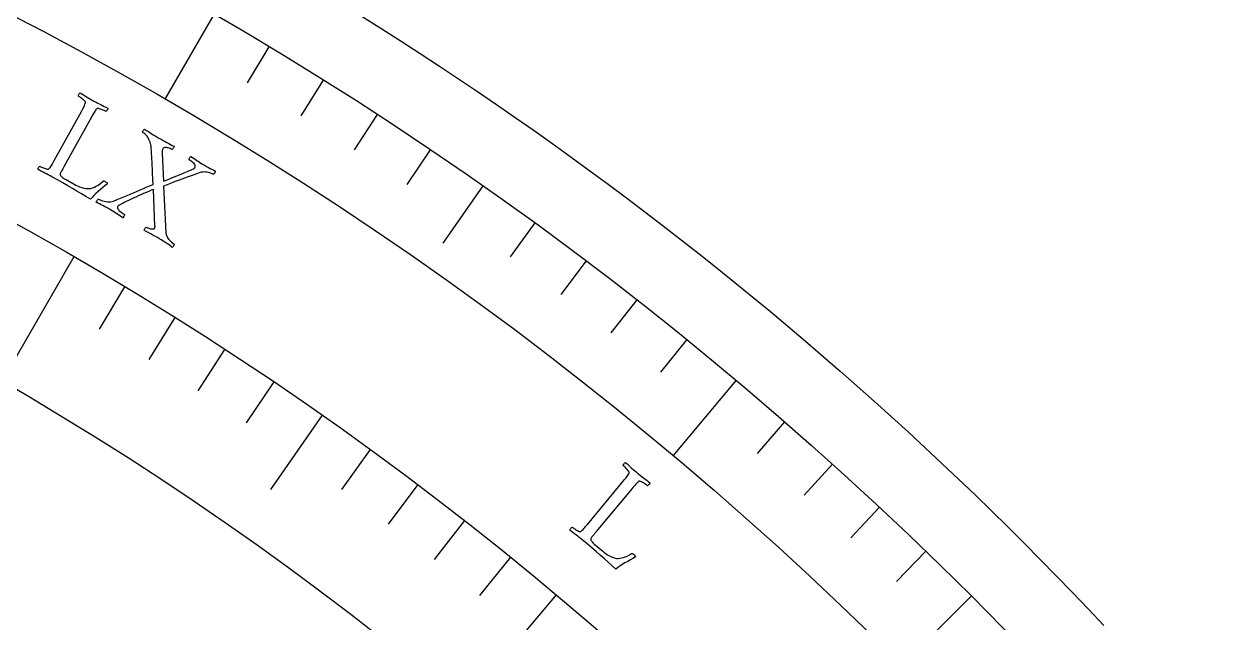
# Model space of a CAD drawing. Header units: millimetres. Extents: x -76 to 76, y -76 to 98.
# Drawn here: x 33.38 to 57.95, y 52.12 to 64.3 of the extents above; entities that cross this region are included whole.
import ezdxf

# ---------------------------------------------------------------- set-up
doc = ezdxf.new("R2010")
doc.units = ezdxf.units.MM
for name, color, linetype in [('CUT_OUTER', 1, 'Continuous'), ('ENGRAVE', 7, 'Continuous'), ('ENGRAVE_FINE', 8, 'Continuous'), ('TEXT', 5, 'Continuous')]:
    doc.layers.add(name, color=color, linetype=linetype)

msp = doc.modelspace()

# ---------------------------------------------------------------- linework, layer by layer
at = {"layer": 'CUT_OUTER'}
msp.add_lwpolyline([(40.2651, 64.4571), (40.6598, 64.2089), (41.053, 63.9582), (41.4447, 63.7051), (41.8348, 63.4496), (42.2233, 63.1917), (42.6103, 62.9314), (42.9956, 62.6688), (43.3793, 62.4038), (43.7614, 62.1364), (44.1419, 61.8668), (44.5206, 61.5947), (44.8977, 61.3204), (45.2731, 61.0438), (45.6469, 60.7648), (46.0188, 60.4836), (46.3891, 60.2001), (46.7576, 59.9143), (47.1243, 59.6263), (47.4893, 59.336), (47.8525, 59.0435), (48.2139, 58.7488), (48.5735, 58.4519), (48.9312, 58.1527), (49.2871, 57.8514), (49.6411, 57.5479), (49.9933, 57.2422), (50.3436, 56.9344), (50.692, 56.6244), (51.0385, 56.3123), (51.383, 55.9981), (51.7257, 55.6817), (52.0664, 55.3633), (52.4051, 55.0428), (52.7418, 54.7202), (53.0766, 54.3955), (53.4094, 54.0688), (53.7401, 53.7401), (54.0688, 53.4094), (54.3955, 53.0766), (54.7202, 52.7418), (55.0428, 52.4051), (55.3633, 52.0664)], dxfattribs=at)
at = {"layer": 'ENGRAVE'}
for points in [[(37.24, 64.5016), (36.2425, 62.7739)], [(42.72, 61.0104), (41.9026, 59.8432)], [(34.39, 59.5652), (30.21, 52.3253)], [(47.8748, 57.055), (46.5925, 55.5267)], [(39.4506, 56.3413), (38.3957, 54.8347)], [(44.2109, 52.6885), (42.5988, 50.7673)], [(52.6653, 52.6653), (51.6577, 51.6577)]]:
    msp.add_lwpolyline(points, dxfattribs=at)
for radius in [74.48, 74.48, 72.485, 68.78, 68.78, 65.854, 60.42, 60.42, 57.228]:
    msp.add_circle((0, 0), radius, dxfattribs=at)
at = {"layer": 'ENGRAVE_FINE'}
for points in [[(38.36, 63.8418), (37.9197, 63.1089)], [(39.4684, 63.1626), (39.0153, 62.4375)], [(40.5647, 62.4642), (40.099, 61.7471)], [(41.6487, 61.7467), (41.1706, 61.0379)], [(43.7782, 60.2556), (43.2757, 59.5639)], [(44.8232, 59.4824), (44.3086, 58.7995)], [(35.4243, 58.956), (34.9076, 58.0961)], [(45.8545, 58.691), (45.3281, 58.0173)], [(36.4478, 58.3287), (35.9162, 57.478)], [(46.8718, 57.8818), (46.3337, 57.2174)], [(37.4603, 57.6838), (36.9139, 56.8424)], [(38.4613, 57.0212), (37.9003, 56.1895)], [(48.8633, 56.2108), (48.3023, 55.5655)], [(40.4279, 55.6442), (39.8382, 54.8326)], [(49.8368, 55.3494), (49.2647, 54.714)], [(41.3928, 54.9302), (40.7891, 54.129)], [(50.7952, 54.4712), (50.2121, 53.8459)], [(42.3452, 54.1994), (41.7276, 53.4088)], [(51.7382, 53.5764), (51.1442, 52.9614)], [(43.2847, 53.4521), (42.6533, 52.6725)]]:
    msp.add_lwpolyline(points, dxfattribs=at)
at = {"layer": 'TEXT'}
for points in [[(34.1945, 61.4114), (34.193, 61.4087), (34.1911, 61.4054), (34.189, 61.4015), (34.1865, 61.397), (34.18, 61.3854), (34.1726, 61.3721), (34.1643, 61.3572), (34.1551, 61.3406), (34.1457, 61.3235), (34.1371, 61.307), (34.1292, 61.2911), (34.1221, 61.2757), (34.1164, 61.262), (34.1129, 61.2509), (34.1118, 61.2426), (34.1129, 61.2368), (34.1213, 61.2222), (34.1319, 61.2085), (34.1448, 61.1958), (34.1599, 61.1839), (34.1788, 61.1713), (34.2028, 61.1564), (34.232, 61.1392), (34.2663, 61.1196), (34.3972, 61.0461), (34.4318, 61.0278), (34.4692, 61.0106), (34.5093, 60.9943), (34.5521, 60.979), (34.5949, 60.9665), (34.635, 60.9584), (34.6724, 60.9549), (34.707, 60.9558), (34.7377, 60.9608), (34.7693, 60.9693), (34.8019, 60.9811), (34.8355, 60.9963), (34.8704, 61.0159), (34.9071, 61.0408), (34.9454, 61.0711), (34.9854, 61.1067), (34.9929, 61.1107), (35.0023, 61.1113), (35.0136, 61.1083), (35.0269, 61.1019), (35.0461, 61.0897), (35.0606, 61.0778), (35.0705, 61.0662), (35.0758, 61.0548), (35.031, 61.0162), (34.9847, 60.9766), (34.9367, 60.9358), (34.8872, 60.894), (34.8398, 60.8525), (34.798, 60.813), (34.7618, 60.7753), (34.7313, 60.7396), (34.6381, 60.7932), (34.5455, 60.8471), (34.4534, 60.9012), (34.3619, 60.9557), (34.2674, 61.0116), (34.1666, 61.07), (34.0594, 61.1311), (33.9458, 61.1946), (33.9062, 61.2163), (33.8684, 61.2363), (33.8325, 61.2547), (33.7983, 61.2715), (33.765, 61.2878), (33.7312, 61.3049), (33.6971, 61.3228), (33.6626, 61.3415), (33.6617, 61.3494), (33.663, 61.3585), (33.6667, 61.3686), (33.6728, 61.3797), (33.6798, 61.3903), (33.6867, 61.3987), (33.6933, 61.4049), (33.6996, 61.4089), (33.7084, 61.4043), (33.7204, 61.3986), (33.7357, 61.3917), (33.7542, 61.3836), (33.7743, 61.3753), (33.7944, 61.3681), (33.8144, 61.3619), (33.8344, 61.3566), (33.8525, 61.3532), (33.8666, 61.3522), (33.877, 61.3537), (33.8834, 61.3578), (33.8962, 61.371), (33.9091, 61.3868), (33.9222, 61.4052), (33.9353, 61.4264), (33.9487, 61.4494), (33.9624, 61.4734), (33.9765, 61.4983), (33.991, 61.5243), (34.5447, 62.5265), (34.559, 62.5526), (34.5727, 62.578), (34.5859, 62.6028), (34.5985, 62.6269), (34.6097, 62.6498), (34.6186, 62.6711), (34.6251, 62.6907), (34.6294, 62.7087), (34.6298, 62.7173), (34.6257, 62.7272), (34.6169, 62.7385), (34.6034, 62.7512), (34.5874, 62.7645), (34.5706, 62.7776), (34.553, 62.7905), (34.5348, 62.8031), (34.5176, 62.8146), (34.5033, 62.824), (34.4917, 62.8312), (34.483, 62.8363), (34.4828, 62.8438), (34.4844, 62.8527), (34.4878, 62.863), (34.4929, 62.8747), (34.4991, 62.8858), (34.5056, 62.8943), (34.5126, 62.9003), (34.52, 62.9037), (34.5558, 62.8823), (34.5913, 62.861), (34.6264, 62.8396), (34.6611, 62.8182), (34.6956, 62.7971), (34.7299, 62.7766), (34.7643, 62.7568), (34.7985, 62.7375), (34.8338, 62.7182), (34.8689, 62.6995), (34.9038, 62.6816), (34.9385, 62.6643), (34.9734, 62.6471), (35.009, 62.6293), (35.0452, 62.6109), (35.0821, 62.5919), (35.0831, 62.5839), (35.0818, 62.5748), (35.078, 62.5647), (35.0719, 62.5536), (35.0647, 62.5431), (35.0577, 62.5348), (35.051, 62.5287), (35.0445, 62.5248), (35.0356, 62.5296), (35.0233, 62.5355), (35.0078, 62.5428), (34.9889, 62.5513), (34.9686, 62.56), (34.9486, 62.5679), (34.929, 62.575), (34.9098, 62.5813), (34.8923, 62.5858), (34.878, 62.5873), (34.8668, 62.5858), (34.8588, 62.5815), (34.8483, 62.5704), (34.8376, 62.5571), (34.8267, 62.5416), (34.8155, 62.5239), (34.804, 62.5045), (34.7922, 62.4842), (34.78, 62.4629), (34.7675, 62.4406), (34.7655, 62.437), (34.7635, 62.4334), (34.7615, 62.4298), (34.7595, 62.4262), (34.7575, 62.4226), (34.7555, 62.419), (34.7535, 62.4154), (34.7515, 62.4118)], [(36.1249, 61.9832), (36.1675, 61.9586), (36.2086, 61.9355), (36.2482, 61.9139), (36.2862, 61.8937), (36.3232, 61.8743), (36.3598, 61.8549), (36.396, 61.8355), (36.4318, 61.8161), (36.4304, 61.8089), (36.4271, 61.7997), (36.4217, 61.7886), (36.4143, 61.7754), (36.4064, 61.7633), (36.3994, 61.7555), (36.3932, 61.752), (36.388, 61.7527), (36.3783, 61.7579), (36.366, 61.7636), (36.3513, 61.7698), (36.334, 61.7765), (36.3153, 61.7827), (36.2966, 61.7873), (36.2778, 61.7904), (36.2589, 61.7919), (36.2412, 61.7907), (36.2259, 61.7854), (36.2132, 61.7761), (36.2029, 61.7627), (36.1965, 61.7476), (36.1924, 61.7283), (36.1908, 61.7048), (36.1915, 61.6771), (36.219, 61.1062), (36.3115, 61.1441), (36.4017, 61.1805), (36.4895, 61.2155), (36.575, 61.249), (36.6541, 61.2804), (36.7225, 61.3088), (36.7804, 61.3343), (36.8278, 61.3569), (36.8345, 61.3609), (36.8405, 61.3653), (36.8457, 61.3702), (36.8503, 61.3755), (36.854, 61.3804), (36.8568, 61.3843), (36.8588, 61.3871), (36.8599, 61.3889), (36.8633, 61.3985), (36.8634, 61.4108), (36.8602, 61.4259), (36.8538, 61.4438), (36.8407, 61.4642), (36.8173, 61.4873), (36.7836, 61.5129), (36.7396, 61.5409), (36.738, 61.5456), (36.739, 61.5529), (36.7426, 61.5628), (36.7488, 61.5754), (36.7561, 61.5882), (36.763, 61.5985), (36.7695, 61.6065), (36.7756, 61.6122), (36.808, 61.5897), (36.8386, 61.5685), (36.8673, 61.5486), (36.8942, 61.53), (36.9209, 61.5119), (36.9492, 61.4934), (36.9791, 61.4745), (37.0106, 61.4553), (37.0545, 61.4292), (37.0951, 61.4059), (37.1324, 61.3853), (37.1665, 61.3675), (37.1976, 61.3517), (37.2258, 61.3372), (37.2511, 61.324), (37.2736, 61.3122), (37.2723, 61.3053), (37.2696, 61.2969), (37.2653, 61.2871), (37.2596, 61.2757), (37.2527, 61.2649), (37.245, 61.2565), (37.2366, 61.2505), (37.2274, 61.247), (37.2207, 61.2506), (37.2101, 61.2555), (37.1957, 61.2618), (37.1773, 61.2694), (37.1561, 61.2771), (37.1329, 61.2836), (37.1077, 61.2888), (37.0805, 61.2928), (37.0522, 61.2946), (37.0233, 61.2933), (36.9941, 61.2888), (36.9643, 61.2812), (36.8908, 61.2558), (36.8222, 61.2321), (36.7587, 61.2103), (36.7001, 61.1902), (36.6442, 61.1707), (36.5885, 61.1506), (36.5332, 61.1299), (36.4782, 61.1086), (36.4209, 61.0858), (36.3586, 61.0608), (36.2914, 61.0335), (36.2194, 61.0038), (36.2658, 60.0543), (36.2705, 60.0202), (36.2817, 59.9869), (36.2994, 59.9545), (36.3236, 59.923), (36.3511, 59.8937), (36.3788, 59.8679), (36.4065, 59.8456), (36.4344, 59.8268), (36.4339, 59.8193), (36.4312, 59.8103), (36.4261, 59.7999), (36.4188, 59.7881), (36.4111, 59.7769), (36.4049, 59.7684), (36.4001, 59.7627), (36.3968, 59.7597), (36.3655, 59.7818), (36.3366, 59.8024), (36.3098, 59.8213), (36.2853, 59.8387), (36.2604, 59.8559), (36.2327, 59.8742), (36.202, 59.8936), (36.1685, 59.9142), (36.122, 59.9419), (36.0783, 59.9673), (36.0374, 59.9904), (35.9993, 60.0112), (35.961, 60.0316), (35.9196, 60.0537), (35.8749, 60.0775), (35.8271, 60.1029), (35.8265, 60.1113), (35.8285, 60.1213), (35.8331, 60.1329), (35.8403, 60.1463), (35.8482, 60.1583), (35.8552, 60.1661), (35.8613, 60.1697), (35.8665, 60.169), (35.8749, 60.1646), (35.886, 60.1597), (35.8998, 60.1545), (35.9164, 60.1488), (35.9344, 60.1435), (35.9526, 60.1396), (35.971, 60.1369), (35.9895, 60.1355), (36.0066, 60.1361), (36.0207, 60.1396), (36.0316, 60.146), (36.0395, 60.1552), (36.0408, 60.1579), (36.042, 60.1613), (36.043, 60.1654), (36.0438, 60.1702), (36.0443, 60.1752), (36.0444, 60.1799), (36.044, 60.1841), (36.0433, 60.1881), (36.0147, 60.94), (35.9672, 60.9204), (35.9177, 60.8996), (35.8659, 60.8774), (35.812, 60.8538), (35.7575, 60.8297), (35.7036, 60.8057), (35.6505, 60.7818), (35.5982, 60.7581), (35.5479, 60.7351), (35.5011, 60.7131), (35.4579, 60.6923), (35.418, 60.6726), (35.383, 60.6549), (35.3539, 60.6401), (35.3309, 60.6281), (35.3139, 60.6189), (35.311, 60.617), (35.3075, 60.6147), (35.3033, 60.612), (35.2985, 60.6088), (35.2936, 60.6051), (35.2891, 60.6008), (35.285, 60.5958), (35.2814, 60.5902), (35.2778, 60.5783), (35.2795, 60.5639), (35.2864, 60.547), (35.2987, 60.5277), (35.3177, 60.5062), (35.3451, 60.4827), (35.3808, 60.4573), (35.4249, 60.43), (35.4247, 60.4224), (35.4225, 60.4131), (35.4184, 60.4022), (35.4123, 60.3897), (35.4057, 60.3778), (35.3999, 60.3691), (35.3949, 60.3635), (35.3907, 60.3609), (35.3602, 60.3819), (35.3292, 60.4029), (35.2979, 60.4239), (35.2662, 60.4449), (35.2343, 60.4656), (35.2024, 60.4857), (35.1705, 60.5051), (35.1387, 60.5239), (35.0953, 60.5487), (35.055, 60.5712), (35.0176, 60.5913), (34.9832, 60.6091), (34.95, 60.6258), (34.9161, 60.6427), (34.8815, 60.6597), (34.8462, 60.6769), (34.8482, 60.6848), (34.8522, 60.6937), (34.8582, 60.7036), (34.8662, 60.7145), (34.8743, 60.7248), (34.8809, 60.7326), (34.8858, 60.738), (34.8892, 60.7409), (34.8967, 60.7373), (34.9096, 60.7319), (34.928, 60.7248), (34.9519, 60.7159), (34.9795, 60.7067), (35.009, 60.6988), (35.0405, 60.6922), (35.0738, 60.6868), (35.1072, 60.6841), (35.1388, 60.6853), (35.1686, 60.6906), (35.1966, 60.6998), (35.2717, 60.7309), (35.3434, 60.7606), (35.4117, 60.7892), (35.4766, 60.8165), (35.5398, 60.8433), (35.603, 60.8703), (35.6661, 60.8974), (35.7293, 60.9248), (35.7938, 60.9527), (35.8612, 60.9815), (35.9313, 61.0112), (36.0043, 61.0417), (36.0035, 61.0726), (36.0023, 61.1071), (36.0006, 61.1452), (35.9985, 61.187), (35.9961, 61.2311), (35.9939, 61.2761), (35.9917, 61.322), (35.9897, 61.3689), (35.9877, 61.4154), (35.9855, 61.4604), (35.9833, 61.5039), (35.9809, 61.5459), (35.9785, 61.5852), (35.9764, 61.6208), (35.9745, 61.6527), (35.9728, 61.6809), (35.9715, 61.704), (35.9705, 61.7204), (35.9699, 61.7303), (35.9697, 61.7336), (35.9677, 61.7739), (35.9642, 61.8107), (35.9593, 61.8439), (35.9529, 61.8736), (35.9447, 61.9016), (35.9343, 61.9297), (35.9217, 61.9578), (35.9069, 61.986), (35.8958, 62.0043), (35.8828, 62.0218), (35.868, 62.0386), (35.8514, 62.0546), (35.8347, 62.0691), (35.8197, 62.0813), (35.8063, 62.0911), (35.7946, 62.0985), (35.7914, 62.1027), (35.7914, 62.1098), (35.7947, 62.1198), (35.8013, 62.1326), (35.8095, 62.1454), (35.8175, 62.155), (35.8253, 62.1616), (35.833, 62.1651), (35.8742, 62.1396), (35.9122, 62.1158), (35.9469, 62.0937), (35.9783, 62.0732), (36.0098, 62.0528), (36.0448, 62.031), (36.0831, 62.0078), (36.1249, 61.9832)], [(45.028, 53.9732), (45.026, 53.9708), (45.0236, 53.9679), (45.0207, 53.9645), (45.0174, 53.9605), (45.0089, 53.9503), (44.9992, 53.9387), (44.9882, 53.9255), (44.9761, 53.911), (44.9637, 53.8959), (44.9522, 53.8813), (44.9415, 53.8671), (44.9316, 53.8534), (44.9234, 53.8409), (44.918, 53.8307), (44.9153, 53.8227), (44.9153, 53.8168), (44.9208, 53.801), (44.9287, 53.7855), (44.939, 53.7706), (44.9517, 53.7561), (44.9679, 53.7402), (44.9887, 53.7211), (45.0141, 53.6987), (45.0442, 53.6731), (45.1591, 53.5765), (45.1898, 53.5521), (45.2233, 53.5282), (45.2597, 53.5048), (45.2989, 53.4818), (45.3386, 53.4615), (45.3765, 53.4461), (45.4125, 53.4357), (45.4467, 53.4302), (45.4778, 53.4294), (45.5105, 53.4318), (45.5447, 53.4373), (45.5805, 53.446), (45.6185, 53.4588), (45.6591, 53.4764), (45.7024, 53.499), (45.7484, 53.5266), (45.7564, 53.5292), (45.7658, 53.5279), (45.7764, 53.5229), (45.7883, 53.5141), (45.8048, 53.4986), (45.8168, 53.4842), (45.8244, 53.471), (45.8275, 53.4588), (45.7764, 53.4292), (45.7234, 53.3989), (45.6687, 53.3677), (45.6123, 53.3358), (45.558, 53.3039), (45.5095, 53.2729), (45.467, 53.2426), (45.4303, 53.2132), (45.3488, 53.2832), (45.2678, 53.3534), (45.1874, 53.4237), (45.1076, 53.4942), (45.0252, 53.5667), (44.9371, 53.643), (44.8431, 53.7229), (44.7433, 53.8065), (44.7084, 53.8351), (44.675, 53.8618), (44.6431, 53.8866), (44.6127, 53.9094), (44.583, 53.9317), (44.553, 53.9548), (44.5228, 53.9787), (44.4924, 54.0035), (44.4929, 54.0115), (44.4959, 54.0201), (44.5015, 54.0293), (44.5095, 54.0392), (44.5184, 54.0483), (44.5267, 54.0553), (44.5343, 54.0601), (44.5413, 54.0628), (44.5491, 54.0567), (44.5598, 54.0488), (44.5735, 54.0392), (44.5902, 54.0278), (44.6084, 54.016), (44.6268, 54.0051), (44.6453, 53.9953), (44.664, 53.9864), (44.6811, 53.9796), (44.6948, 53.976), (44.7053, 53.9756), (44.7124, 53.9785), (44.7274, 53.989), (44.743, 54.0021), (44.7593, 54.0178), (44.7761, 54.0362), (44.7936, 54.0563), (44.8115, 54.0773), (44.83, 54.0992), (44.849, 54.122), (45.5796, 55.0036), (45.5985, 55.0266), (45.6168, 55.049), (45.6343, 55.0709), (45.6512, 55.0922), (45.6665, 55.1127), (45.6791, 55.132), (45.6892, 55.15), (45.6967, 55.1668), (45.6988, 55.1752), (45.6965, 55.1857), (45.69, 55.1985), (45.6792, 55.2135), (45.6658, 55.2295), (45.6518, 55.2455), (45.637, 55.2614), (45.6214, 55.2772), (45.6067, 55.2917), (45.5943, 55.3036), (45.5843, 55.3129), (45.5766, 55.3195), (45.5779, 55.3269), (45.5811, 55.3354), (45.5863, 55.3448), (45.5935, 55.3554), (45.6017, 55.3651), (45.6097, 55.3723), (45.6177, 55.3768), (45.6255, 55.3788), (45.6568, 55.3511), (45.6877, 55.3235), (45.7182, 55.296), (45.7483, 55.2685), (45.7782, 55.2414), (45.8082, 55.2149), (45.8382, 55.189), (45.8683, 55.1637), (45.8994, 55.1381), (45.9304, 55.1133), (45.9614, 55.0891), (45.9922, 55.0657), (46.0233, 55.0423), (46.0549, 55.0182), (46.0871, 54.9934), (46.1198, 54.9678), (46.1193, 54.9598), (46.1163, 54.9511), (46.1107, 54.9419), (46.1026, 54.9321), (46.0936, 54.9231), (46.0852, 54.9162), (46.0775, 54.9115), (46.0704, 54.9089), (46.0625, 54.9152), (46.0516, 54.9234), (46.0377, 54.9334), (46.0207, 54.9452), (46.0024, 54.9576), (45.9842, 54.9691), (45.9663, 54.9797), (45.9485, 54.9895), (45.9322, 54.9971), (45.9184, 55.0013), (45.9071, 55.002), (45.8984, 54.9992), (45.8861, 54.9902), (45.8731, 54.9792), (45.8595, 54.9659), (45.8452, 54.9506), (45.8303, 54.9337), (45.8149, 54.916), (45.799, 54.8973), (45.7826, 54.8777), (45.7799, 54.8745), (45.7773, 54.8714), (45.7746, 54.8682), (45.772, 54.865), (45.7694, 54.8619), (45.7667, 54.8587), (45.7641, 54.8556), (45.7615, 54.8524)]]:
    msp.add_lwpolyline(points, close=True, dxfattribs=at)

doc.saveas('drawing.dxf')
